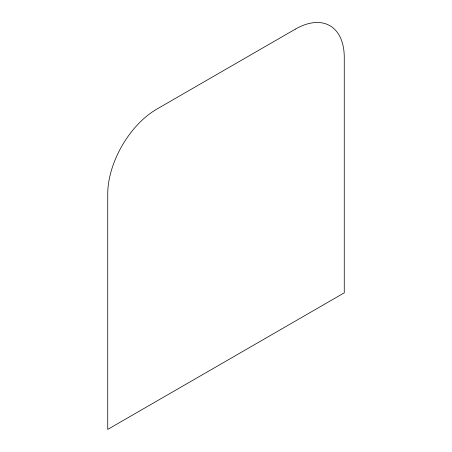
<?xml version="1.0" encoding="UTF-8"?>
<svg xmlns="http://www.w3.org/2000/svg" width="452" height="452" viewBox="0 0 452 452"><rect width="100%" height="100%" fill="white"/><g stroke="black" fill="none" stroke-linecap="round" stroke-linejoin="round"><path stroke-width="0.68" d="M295.325 29.154L156.674 109.203A69.207 39.957 -60 0 0 107.74 193.959L107.74 429.4L344.26 292.845L344.26 57.41A69.207 39.957 -60 0 0 295.325 29.154"/></g></svg>
